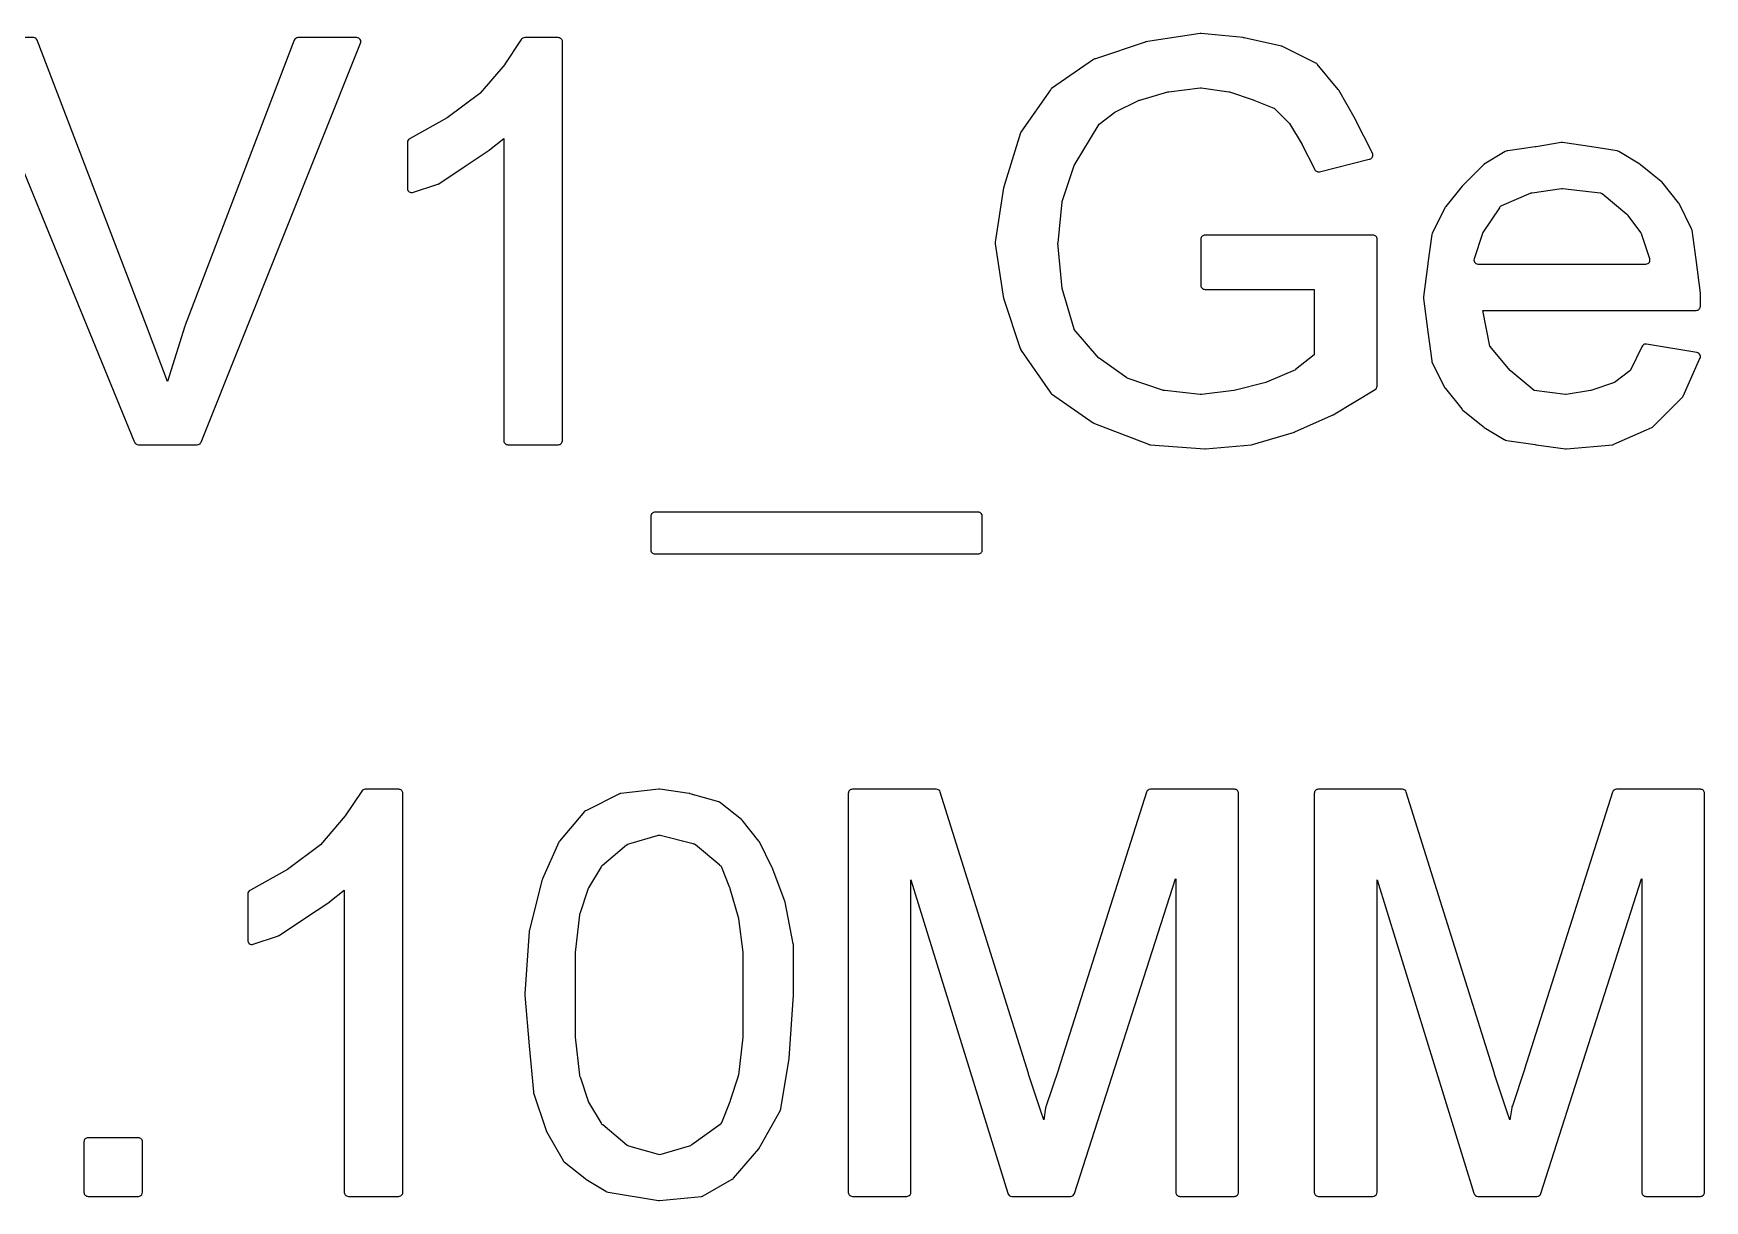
# Model space of a CAD drawing. Extents: x -200 to 200, y -150 to 150.
# Drawn here: x -135.15 to -122.91, y -120.59 to -112.04 of the extents above; entities that cross this region are included whole.
import ezdxf

# ---------------------------------------------------------------- set-up
doc = ezdxf.new("R2010")
doc.units = 0
doc.header["$MEASUREMENT"] = 0
doc.layers.get('0').update_dxf_attribs({"linetype": 'CONTINUOUS'})

msp = doc.modelspace()

# ---------------------------------------------------------------- linework, layer by layer
for points in [[(-135.609992, -112.109998), (-134.413001, -115.027998), (-134.413001, -115.027998), (-134.412009, -115.028997), (-134.412009, -115.028997, 0.135711), (-134.403998, -115.042997), (-134.403998, -115.042997), (-134.402014, -115.043997), (-134.402014, -115.043997, 0.174563), (-134.382987, -115.051), (-134.382987, -115.051), (-133.952002, -115.051), (-133.952002, -115.051), (-133.944007, -115.050001), (-133.944007, -115.050001, 0.236139), (-133.923987, -115.032003), (-133.923987, -115.032003), (-132.754996, -112.109998)], [(-132.754996, -112.109998, 0.528639), (-132.782996, -112.069006), (-132.782996, -112.069006), (-133.213996, -112.069006), (-133.213996, -112.069006, 0.308419), (-133.241995, -112.088003), (-133.241995, -112.088003), (-134.04, -114.174001), (-134.04, -114.174001), (-134.04, -114.175001), (-134.04, -114.175001, 0.062789), (-134.04299, -114.182005), (-134.04299, -114.182005), (-134.169989, -114.588003), (-134.169989, -114.588003), (-134.323996, -114.179998), (-134.323996, -114.179998), (-135.123999, -112.088003), (-135.123999, -112.088003, 0.308419), (-135.151999, -112.069006), (-135.151999, -112.069006), (-135.582007, -112.069006)], [(-131.276999, -112.098997, 0.414214), (-131.307013, -112.069006), (-131.307013, -112.069006), (-131.553, -112.069006), (-131.553, -112.069006, 0.248318), (-131.577994, -112.081998), (-131.577994, -112.081998), (-131.699988, -112.263998), (-131.699988, -112.263998), (-131.699988, -112.264997), (-131.699988, -112.264997), (-131.879996, -112.475996), (-131.879996, -112.475996), (-131.881003, -112.476995), (-131.881003, -112.476995), (-132.120993, -112.657003), (-132.120993, -112.657003), (-132.392996, -112.807996), (-132.392996, -112.807996), (-132.394003, -112.809003), (-132.394003, -112.809003, 0.308355), (-132.413001, -112.837003), (-132.413001, -112.837003), (-132.413001, -113.175001), (-132.413001, -113.175001), (-132.412009, -113.175001), (-132.412009, -113.175001, 0.508594), (-132.373999, -113.202993), (-132.373999, -113.202993), (-132.19599, -113.144003), (-132.19599, -113.144003), (-132.190009, -113.142995), (-132.190009, -113.142995, 0.07427), (-132.181998, -113.138998), (-132.181998, -113.138998), (-131.997, -113.016004), (-131.997, -113.016004), (-131.81301, -112.893003), (-131.81301, -112.893003), (-131.810996, -112.890997), (-131.810996, -112.890997), (-131.706992, -112.807996), (-131.706992, -112.807996), (-131.706, -112.807996), (-131.706, -112.807996), (-131.706, -115.015997), (-131.706, -115.015997, 0.463517), (-131.676001, -115.051), (-131.676001, -115.051), (-131.307013, -115.051), (-131.307013, -115.051, 0.463493), (-131.276999, -115.015997), (-131.276999, -115.015997), (-131.276999, -112.098997)], [(-126.596999, -112.038), (-126.605002, -112.038), (-126.605002, -112.038), (-127.004996, -112.099996), (-127.004996, -112.099996), (-127.004996, -112.100996), (-127.004996, -112.100996), (-127.009001, -112.102003), (-127.009001, -112.102003), (-127.372, -112.222997), (-127.372, -112.222997), (-127.378004, -112.223997), (-127.378004, -112.223997, 0.074186), (-127.386, -112.228002), (-127.386, -112.228002), (-127.692999, -112.441999), (-127.692999, -112.441999), (-127.693999, -112.442999), (-127.693999, -112.442999, 0.094375), (-127.701994, -112.451002), (-127.701994, -112.451002), (-127.914, -112.754003), (-127.914, -112.754003), (-127.914, -112.755003), (-127.914, -112.755003, 0.1158), (-127.921004, -112.766996), (-127.921004, -112.766996), (-128.04299, -113.161993), (-128.04299, -113.161993), (-128.04299, -113.163), (-128.04299, -113.163, 0.059976), (-128.044989, -113.169996), (-128.044989, -113.169996), (-128.107001, -113.566999), (-128.107001, -113.566999), (-128.107001, -113.567999), (-128.107001, -113.567999, 0.09898), (-128.107001, -113.58), (-128.107001, -113.58), (-128.044989, -113.978994), (-128.044989, -113.978994), (-128.043997, -113.980001), (-128.043997, -113.980001, 0.035074), (-128.04299, -113.983999), (-128.04299, -113.983999), (-127.922995, -114.344999), (-127.922995, -114.344999), (-127.921996, -114.345998), (-127.921996, -114.345998, 0.133482), (-127.917006, -114.361005), (-127.917006, -114.361005), (-127.704993, -114.664999), (-127.704993, -114.664999), (-127.703993, -114.665998), (-127.703993, -114.665998, 0.12443), (-127.693999, -114.677), (-127.693999, -114.677), (-127.388998, -114.890005), (-127.388998, -114.890005), (-127.386999, -114.890997), (-127.386999, -114.890997, 0.067457), (-127.379996, -114.895002), (-127.379996, -114.895002), (-126.983, -115.048002), (-126.983, -115.048002), (-126.980009, -115.048994), (-126.980009, -115.048994, 0.07713), (-126.971007, -115.051), (-126.971007, -115.051), (-126.571997, -115.082006), (-126.571997, -115.082006), (-126.567007, -115.082006), (-126.567007, -115.082006), (-126.228003, -115.051), (-126.228003, -115.051), (-126.221998, -115.050001), (-126.221998, -115.050001), (-125.915007, -114.958006), (-125.915007, -114.958006), (-125.915007, -114.956999), (-125.915007, -114.956999), (-125.911993, -114.955999), (-125.911993, -114.955999), (-125.642004, -114.835996), (-125.642004, -114.835996), (-125.639006, -114.835005), (-125.639006, -114.835005, 0.063665), (-125.632002, -114.831999), (-125.632002, -114.831999), (-125.323996, -114.647001), (-125.323996, -114.647001), (-125.321997, -114.646002), (-125.321997, -114.646002, 0.248301), (-125.309004, -114.621), (-125.309004, -114.621), (-125.309004, -113.545004), (-125.309004, -113.545004, 0.414214), (-125.339003, -113.514997), (-125.339003, -113.514997), (-126.569998, -113.514997), (-126.569998, -113.514997, 0.414214), (-126.599997, -113.545004), (-126.599997, -113.545004), (-126.599997, -113.877996), (-126.599997, -113.877996, 0.463441), (-126.569998, -113.913), (-126.569998, -113.913), (-125.769003, -113.913), (-125.769003, -113.913), (-125.769003, -114.391996), (-125.769003, -114.391996), (-125.906004, -114.500997), (-125.906004, -114.500997), (-125.907004, -114.501997), (-125.907004, -114.501997), (-126.120001, -114.593), (-126.120001, -114.593), (-126.122999, -114.594), (-126.122999, -114.594), (-126.357001, -114.652998), (-126.357001, -114.652998), (-126.358, -114.652998), (-126.358, -114.652998), (-126.596007, -114.681997), (-126.596007, -114.681997), (-126.606001, -114.681997), (-126.606001, -114.681997), (-126.864996, -114.653997), (-126.864996, -114.653997), (-126.872999, -114.652998), (-126.872999, -114.652998), (-127.140997, -114.563001), (-127.140997, -114.563001), (-127.142996, -114.561994), (-127.142996, -114.561994), (-127.345991, -114.417005), (-127.345991, -114.417005), (-127.346991, -114.416006), (-127.346991, -114.416006), (-127.526999, -114.205999), (-127.526999, -114.205999), (-127.526999, -114.205), (-127.526999, -114.205), (-127.616003, -113.907003), (-127.616003, -113.907003), (-127.616003, -113.905996), (-127.616003, -113.905996), (-127.646994, -113.573995), (-127.646994, -113.573995), (-127.646002, -113.573003), (-127.646002, -113.573003), (-127.616003, -113.271001), (-127.616003, -113.271001), (-127.616003, -113.270002), (-127.616003, -113.270002), (-127.527998, -113.006002), (-127.527998, -113.006002), (-127.526999, -113.004995), (-127.526999, -113.004995), (-127.345991, -112.703001), (-127.345991, -112.703001), (-127.344, -112.701994), (-127.344, -112.701994), (-127.229002, -112.616003), (-127.229002, -112.616003), (-127.050993, -112.526998), (-127.050993, -112.526998), (-127.047003, -112.525999), (-127.047003, -112.525999), (-126.840994, -112.467001), (-126.840994, -112.467001), (-126.834006, -112.466001), (-126.834006, -112.466001), (-126.604002, -112.437002), (-126.604002, -112.437002), (-126.596999, -112.437002), (-126.596999, -112.437002), (-126.396002, -112.466001), (-126.396002, -112.466001), (-126.388998, -112.467001), (-126.388998, -112.467001), (-126.215994, -112.524999), (-126.215994, -112.524999), (-126.212996, -112.525999), (-126.212996, -112.525999, 0.018558), (-126.211005, -112.526998), (-126.211005, -112.526998), (-126.066, -112.585004), (-126.066, -112.585004), (-126.063002, -112.585996), (-126.063002, -112.585996), (-125.949995, -112.699003), (-125.949995, -112.699003), (-125.857992, -112.852003), (-125.857992, -112.852003), (-125.856993, -112.852995), (-125.856993, -112.852995), (-125.768004, -113.031004), (-125.768004, -113.031004), (-125.766989, -113.031995), (-125.766989, -113.031995, 0.383367), (-125.732008, -113.051), (-125.732008, -113.051), (-125.367003, -112.958997), (-125.367003, -112.958997), (-125.36199, -112.957998), (-125.36199, -112.957998, 0.467807), (-125.342993, -112.915998), (-125.342993, -112.915998), (-125.466002, -112.669996), (-125.466002, -112.669996, 0.018635), (-125.467001, -112.667997), (-125.467001, -112.667997), (-125.589995, -112.453001), (-125.589995, -112.453001, 0.041954), (-125.593008, -112.448995), (-125.593008, -112.448995), (-125.746992, -112.263998), (-125.746992, -112.263998, 0.108325), (-125.756994, -112.255994), (-125.756994, -112.255994), (-126.002997, -112.132993), (-126.002997, -112.132993), (-126.003996, -112.132993), (-126.003996, -112.132993, 0.053621), (-126.01, -112.131002), (-126.01, -112.131002), (-126.282004, -112.070997), (-126.282004, -112.070997), (-126.285002, -112.070005), (-126.285002, -112.070005, 0.042328), (-126.289992, -112.069006), (-126.289992, -112.069006), (-126.596999, -112.038)], [(-123.951002, -112.838003), (-123.960005, -112.838003), (-123.960005, -112.838003), (-124.144003, -112.869001), (-124.144003, -112.869001), (-124.15, -112.87), (-124.15, -112.87), (-124.352003, -112.898), (-124.352003, -112.898), (-124.355002, -112.898), (-124.355002, -112.898, 0.138835), (-124.371, -112.902998), (-124.371, -112.902998), (-124.525, -112.996), (-124.525, -112.996), (-124.525, -112.996999), (-124.525, -112.996999, 0.054089), (-124.530005, -113.000997), (-124.530005, -113.000997), (-124.679999, -113.150999), (-124.679999, -113.150999, 0.059255), (-124.684996, -113.155996), (-124.684996, -113.155996), (-124.805998, -113.306997), (-124.805998, -113.306997), (-124.805998, -113.307996), (-124.805998, -113.307996, 0.084442), (-124.812002, -113.316), (-124.812002, -113.316), (-124.900999, -113.493002), (-124.900999, -113.493002), (-124.900999, -113.494001), (-124.900999, -113.494001, 0.14684), (-124.908003, -113.51), (-124.908003, -113.51), (-124.937994, -113.721998), (-124.937994, -113.721998), (-124.937994, -113.723005), (-124.937994, -113.723005, 0.016369), (-124.937994, -113.724996), (-124.937994, -113.724996), (-124.969, -113.968), (-124.969, -113.968), (-124.969, -113.969), (-124.969, -113.969, 0.082676), (-124.969, -113.978994), (-124.969, -113.978994), (-124.937994, -114.225004), (-124.937994, -114.225004), (-124.908995, -114.437002), (-124.908995, -114.437002), (-124.908003, -114.437994), (-124.908003, -114.437994, 0.111835), (-124.904997, -114.451002), (-124.904997, -114.451002), (-124.812002, -114.635), (-124.812002, -114.635), (-124.811003, -114.635), (-124.811003, -114.635, 0.049242), (-124.807997, -114.639997), (-124.807997, -114.639997), (-124.689001, -114.788999), (-124.689001, -114.788999), (-124.688002, -114.789999), (-124.688002, -114.789999, 0.089492), (-124.681006, -114.798002), (-124.681006, -114.798002), (-124.531996, -114.918005), (-124.531996, -114.918005), (-124.530005, -114.918997), (-124.530005, -114.918997, 0.065719), (-124.524, -114.924001), (-124.524, -114.924001), (-124.376997, -115.011999), (-124.376997, -115.011999), (-124.374998, -115.013006), (-124.374998, -115.013006, 0.146832), (-124.358999, -115.020002), (-124.358999, -115.020002), (-124.15, -115.050001), (-124.15, -115.050001), (-124.142996, -115.051), (-124.142996, -115.051), (-123.928, -115.082006), (-123.928, -115.082006), (-123.920996, -115.082006), (-123.920996, -115.082006), (-123.582998, -115.051), (-123.582998, -115.051), (-123.58, -115.050001), (-123.58, -115.050001, 0.053638), (-123.573996, -115.048002), (-123.573996, -115.048002), (-123.296995, -114.925001), (-123.296995, -114.925001, 0.092021), (-123.288, -114.918997), (-123.288, -114.918997), (-123.072996, -114.704), (-123.072996, -114.704, 0.092068), (-123.067, -114.694998), (-123.067, -114.694998), (-122.946997, -114.424993), (-122.946997, -114.424993), (-122.946005, -114.424001), (-122.946005, -114.424001, 0.556093), (-122.966002, -114.375997), (-122.966002, -114.375997), (-123.334997, -114.314001), (-123.334997, -114.314001), (-123.340002, -114.314001), (-123.340002, -114.314001, 0.320072), (-123.369002, -114.334005), (-123.369002, -114.334005), (-123.369002, -114.334997), (-123.369002, -114.334997), (-123.456, -114.509), (-123.456, -114.509), (-123.456999, -114.51), (-123.456999, -114.51), (-123.568998, -114.594), (-123.568998, -114.594), (-123.570997, -114.595007), (-123.570997, -114.595007), (-123.743994, -114.652998), (-123.743994, -114.652998), (-123.745001, -114.652998), (-123.745001, -114.652998), (-123.922995, -114.681997), (-123.922995, -114.681997), (-123.928, -114.681997), (-123.928, -114.681997), (-124.158003, -114.653997), (-124.158003, -114.653997), (-124.159002, -114.652998), (-124.159002, -114.652998), (-124.333998, -114.508001), (-124.333998, -114.508001), (-124.333998, -114.506994), (-124.333998, -114.506994), (-124.482001, -114.33), (-124.482001, -114.33), (-124.482001, -114.329), (-124.482001, -114.329), (-124.533995, -114.067007), (-124.533995, -114.067007), (-122.970999, -114.067007), (-122.970999, -114.067007, 0.414214), (-122.941, -114.037), (-122.941, -114.037), (-122.941, -113.943998), (-122.941, -113.943998, 0.033206), (-122.941, -113.94), (-122.941, -113.94), (-122.970999, -113.693998), (-122.970999, -113.693998), (-123.001997, -113.479002), (-123.001997, -113.479002, 0.079238), (-123.005003, -113.470007), (-123.005003, -113.470007), (-123.097006, -113.285001), (-123.097006, -113.285001, 0.060487), (-123.100996, -113.278997), (-123.100996, -113.278997), (-123.223997, -113.126005), (-123.223997, -113.126005, 0.047527), (-123.227995, -113.121999), (-123.227995, -113.121999), (-123.378996, -113.000997), (-123.378996, -113.000997), (-123.379995, -112.999998), (-123.379995, -112.999998, 0.052696), (-123.385, -112.996), (-123.385, -112.996), (-123.539, -112.902998), (-123.539, -112.902998, 0.096942), (-123.550001, -112.899), (-123.550001, -112.899), (-123.735006, -112.869001), (-123.735006, -112.869001), (-123.735998, -112.869001), (-123.735998, -112.869001), (-123.951002, -112.838003)], [(-123.952002, -113.176), (-123.958998, -113.176), (-123.958998, -113.176), (-124.174002, -113.206998), (-124.174002, -113.206998, 0.060588), (-124.181006, -113.209005), (-124.181006, -113.209005), (-124.181997, -113.209005), (-124.181997, -113.209005), (-124.398001, -113.301), (-124.398001, -113.301, 0.166241), (-124.413, -113.314001), (-124.413, -113.314001), (-124.413, -113.315), (-124.413, -113.315), (-124.533995, -113.496999), (-124.533995, -113.496999, 0.108478), (-124.539, -113.509), (-124.539, -113.509), (-124.539, -113.51), (-124.539, -113.51), (-124.595999, -113.682005), (-124.595999, -113.682005), (-124.595999, -113.682996), (-124.595999, -113.682996, 0.577232), (-124.569998, -113.728002), (-124.569998, -113.728002), (-123.340002, -113.728002), (-123.340002, -113.728002, 0.577232), (-123.314001, -113.682996), (-123.314001, -113.682996), (-123.314001, -113.682005), (-123.314001, -113.682005), (-123.372999, -113.504995), (-123.372999, -113.504995, 0.076467), (-123.377005, -113.496999), (-123.377005, -113.496999), (-123.377005, -113.496), (-123.377005, -113.496), (-123.469, -113.372999), (-123.469, -113.372999, 0.101351), (-123.478003, -113.365003), (-123.478003, -113.365003), (-123.479002, -113.363996), (-123.479002, -113.363996), (-123.659002, -113.214002), (-123.659002, -113.214002, 0.113912), (-123.671003, -113.208006), (-123.671003, -113.208006), (-123.674994, -113.206998), (-123.674994, -113.206998), (-123.952002, -113.176)], [(-128.200995, -115.575002, 0.414214), (-128.231009, -115.544996), (-128.231009, -115.544996), (-130.599005, -115.544996), (-130.599005, -115.544996, 0.414214), (-130.629004, -115.575002), (-130.629004, -115.575002), (-130.629004, -115.816), (-130.629004, -115.816, 0.463441), (-130.599005, -115.851003), (-130.599005, -115.851003), (-128.231009, -115.851003), (-128.231009, -115.851003, 0.414214), (-128.200995, -115.820997), (-128.200995, -115.820997), (-128.200995, -115.575002)], [(-132.446005, -117.605001, 0.414214), (-132.476004, -117.574995), (-132.476004, -117.574995), (-132.722006, -117.574995), (-132.722006, -117.574995, 0.248262), (-132.747, -117.587995), (-132.747, -117.587995), (-132.868003, -117.770002), (-132.868003, -117.770002), (-133.049002, -117.982), (-133.049002, -117.982), (-133.049994, -117.983), (-133.049994, -117.983), (-133.29, -118.163), (-133.29, -118.163), (-133.562003, -118.314001), (-133.562003, -118.314001), (-133.562995, -118.314993), (-133.562995, -118.314993, 0.30838), (-133.581992, -118.343), (-133.581992, -118.343), (-133.581992, -118.678999), (-133.581992, -118.678999, 0.550627), (-133.541999, -118.709997), (-133.541999, -118.709997), (-133.364005, -118.65), (-133.364005, -118.65), (-133.359, -118.649), (-133.359, -118.649, 0.074203), (-133.351004, -118.644995), (-133.351004, -118.644995), (-133.166007, -118.522001), (-133.166007, -118.522001), (-132.982001, -118.399), (-132.982001, -118.399), (-132.980002, -118.397001), (-132.980002, -118.397001), (-132.875998, -118.314001), (-132.875998, -118.314001), (-132.874991, -118.314001), (-132.874991, -118.314001), (-132.874991, -120.522001), (-132.874991, -120.522001, 0.463441), (-132.844992, -120.557005), (-132.844992, -120.557005), (-132.476004, -120.557005), (-132.476004, -120.557005, 0.463441), (-132.446005, -120.522001), (-132.446005, -120.522001), (-132.446005, -117.605001)], [(-130.564002, -117.574995), (-130.57099, -117.574995), (-130.57099, -117.574995), (-130.847998, -117.606001), (-130.847998, -117.606001), (-130.853003, -117.607), (-130.853003, -117.607, 0.044957), (-130.858008, -117.608999), (-130.858008, -117.608999), (-131.099997, -117.730001), (-131.099997, -117.730001, 0.139465), (-131.114005, -117.738996), (-131.114005, -117.738996), (-131.299002, -117.954), (-131.299002, -117.954), (-131.299002, -117.955), (-131.299002, -117.955, 0.06821), (-131.303, -117.962004), (-131.303, -117.962004), (-131.422995, -118.232), (-131.422995, -118.232), (-131.422995, -118.233), (-131.422995, -118.233, 0.102079), (-131.428, -118.244001), (-131.428, -118.244001), (-131.519003, -118.607), (-131.519003, -118.607), (-131.519003, -118.608), (-131.519003, -118.608, 0.0848), (-131.521002, -118.617994), (-131.521002, -118.617994), (-131.551993, -119.074003), (-131.551993, -119.074003), (-131.551993, -119.075003), (-131.551993, -119.075003, 0.074455), (-131.551993, -119.083998), (-131.551993, -119.083998), (-131.521002, -119.453993), (-131.521002, -119.453993), (-131.490012, -119.790998), (-131.490012, -119.790998), (-131.488989, -119.791998), (-131.488989, -119.791998, 0.052041), (-131.487998, -119.797995), (-131.487998, -119.797995), (-131.399008, -120.066999), (-131.399008, -120.066999), (-131.397986, -120.067999), (-131.397986, -120.067999, 0.114668), (-131.394003, -120.080999), (-131.394003, -120.080999), (-131.272009, -120.295004), (-131.272009, -120.295004), (-131.271002, -120.296003), (-131.271002, -120.296003, 0.08956), (-131.263999, -120.304007), (-131.263999, -120.304007), (-131.112998, -120.425001), (-131.112998, -120.425001), (-131.110999, -120.426001), (-131.110999, -120.426001, 0.053646), (-131.106009, -120.429998), (-131.106009, -120.429998), (-130.959998, -120.517996), (-130.959998, -120.517996), (-130.957999, -120.518995), (-130.957999, -120.518995, 0.138538), (-130.942999, -120.525999), (-130.942999, -120.525999), (-130.573004, -120.587996), (-130.573004, -120.587996), (-130.565009, -120.587996), (-130.565009, -120.587996), (-130.257987, -120.557005), (-130.257987, -120.557005), (-130.252997, -120.555998), (-130.252997, -120.555998, 0.063628), (-130.245993, -120.553), (-130.245993, -120.553), (-130.034003, -120.431997), (-130.034003, -120.431997), (-130.032004, -120.430998), (-130.032004, -120.430998, 0.094461), (-130.023001, -120.424002), (-130.023001, -120.424002), (-129.838004, -120.208998), (-129.838004, -120.208998), (-129.838004, -120.208006), (-129.838004, -120.208006, 0.041905), (-129.834998, -120.204), (-129.834998, -120.204), (-129.683005, -119.930998), (-129.683005, -119.930998), (-129.681998, -119.929998), (-129.681998, -119.929998, 0.115303), (-129.676993, -119.916998), (-129.676993, -119.916998), (-129.615988, -119.548002), (-129.615988, -119.548002), (-129.615988, -119.547003), (-129.615988, -119.547003, 0.016626), (-129.615988, -119.544996), (-129.615988, -119.544996), (-129.584998, -119.083006), (-129.584998, -119.083006, 0.016708), (-129.584998, -119.080999), (-129.584998, -119.080999), (-129.584998, -118.712004), (-129.584998, -118.712004, 0.05117), (-129.585989, -118.705999), (-129.585989, -118.705999), (-129.646002, -118.401998), (-129.646002, -118.401998), (-129.646002, -118.400999), (-129.646002, -118.400999, 0.060508), (-129.648001, -118.394003), (-129.648001, -118.394003), (-129.741003, -118.148001), (-129.741003, -118.148001, 0.018586), (-129.741995, -118.146002), (-129.741995, -118.146002), (-129.833991, -117.960997), (-129.833991, -117.960997, 0.060551), (-129.838004, -117.955), (-129.838004, -117.955), (-129.961005, -117.801), (-129.961005, -117.801, 0.047387), (-129.964987, -117.797003), (-129.964987, -117.797003), (-130.116003, -117.676), (-130.116003, -117.676), (-130.116995, -117.675001), (-130.116995, -117.675001, 0.123895), (-130.129996, -117.668005), (-130.129996, -117.668005), (-130.340994, -117.608), (-130.340994, -117.608), (-130.344, -117.607), (-130.344, -117.607, 0.042039), (-130.34899, -117.606001), (-130.34899, -117.606001), (-130.564002, -117.574995)], [(-126.323996, -117.605001, 0.414214), (-126.353995, -117.574995), (-126.353995, -117.574995), (-126.968993, -117.574995), (-126.968993, -117.574995, 0.328571), (-126.997992, -117.595999), (-126.997992, -117.595999), (-127.644003, -119.625998), (-127.644003, -119.625998), (-127.644003, -119.626997), (-127.644003, -119.626997), (-127.734007, -119.894995), (-127.734007, -119.894995), (-127.734007, -119.896002), (-127.734007, -119.896002, 0.105118), (-127.737997, -119.907995), (-127.737997, -119.907995), (-127.749991, -119.995993), (-127.749991, -119.995993), (-127.772002, -119.933004), (-127.772002, -119.933004), (-127.862006, -119.662001), (-127.862006, -119.662001), (-127.862006, -119.661001), (-127.862006, -119.661001, 0.03394), (-127.863005, -119.657003), (-127.863005, -119.657003), (-128.508994, -117.595999), (-128.508994, -117.595999, 0.328592), (-128.538, -117.574995), (-128.538, -117.574995), (-129.152991, -117.574995), (-129.152991, -117.574995, 0.414214), (-129.18299, -117.605001), (-129.18299, -117.605001), (-129.18299, -120.522001), (-129.18299, -120.522001, 0.463441), (-129.152991, -120.557005), (-129.152991, -120.557005), (-128.754004, -120.557005), (-128.754004, -120.557005), (-128.746008, -120.555998), (-128.746008, -120.555998, 0.337439), (-128.72399, -120.526999), (-128.72399, -120.526999), (-128.72399, -118.238005), (-128.72399, -118.238005), (-128.01499, -120.534002), (-128.01499, -120.534002), (-128.013998, -120.535002), (-128.013998, -120.535002, 0.337371), (-127.984999, -120.557005), (-127.984999, -120.557005), (-127.553999, -120.557005), (-127.553999, -120.557005, 0.328571), (-127.525, -120.536001), (-127.525, -120.536001), (-126.784994, -118.231001), (-126.784994, -118.231001), (-126.783995, -118.231001), (-126.783995, -118.231001), (-126.783995, -120.526999), (-126.783995, -120.526999, 0.414214), (-126.754004, -120.557005), (-126.754004, -120.557005), (-126.353995, -120.557005), (-126.353995, -120.557005, 0.414214), (-126.323996, -120.526999), (-126.323996, -120.526999), (-126.323996, -117.605001)], [(-122.910002, -117.605001, 0.414214), (-122.939993, -117.574995), (-122.939993, -117.574995), (-123.554999, -117.574995), (-123.554999, -117.574995, 0.328592), (-123.584006, -117.595999), (-123.584006, -117.595999), (-124.229994, -119.625998), (-124.229994, -119.625998), (-124.229002, -119.626997), (-124.229002, -119.626997), (-124.317999, -119.893995), (-124.317999, -119.893995), (-124.317999, -119.894995), (-124.317999, -119.894995, 0.116678), (-124.323004, -119.907995), (-124.323004, -119.907995), (-124.335997, -119.995993), (-124.335997, -119.995993), (-124.358, -119.933004), (-124.358, -119.933004), (-124.448004, -119.662001), (-124.448004, -119.662001), (-124.448004, -119.661001), (-124.448004, -119.661001, 0.033948), (-124.449003, -119.657003), (-124.449003, -119.657003), (-125.094992, -117.595999), (-125.094992, -117.595999, 0.328571), (-125.123991, -117.574995), (-125.123991, -117.574995), (-125.738997, -117.574995), (-125.738997, -117.574995, 0.414214), (-125.769003, -117.605001), (-125.769003, -117.605001), (-125.769003, -120.522001), (-125.769003, -120.522001, 0.463429), (-125.738997, -120.557005), (-125.738997, -120.557005), (-125.339003, -120.557005), (-125.339003, -120.557005), (-125.331, -120.555998), (-125.331, -120.555998, 0.337371), (-125.309004, -120.526999), (-125.309004, -120.526999), (-125.309004, -118.238005), (-125.309004, -118.238005), (-124.600004, -120.534002), (-124.600004, -120.534002), (-124.599005, -120.535002), (-124.599005, -120.535002, 0.33739), (-124.569998, -120.557005), (-124.569998, -120.557005), (-124.138998, -120.557005), (-124.138998, -120.557005), (-124.130003, -120.555998), (-124.130003, -120.555998, 0.247106), (-124.109999, -120.536001), (-124.109999, -120.536001), (-123.371, -118.231001), (-123.371, -118.231001), (-123.370001, -118.231001), (-123.370001, -118.231001), (-123.370001, -120.526999), (-123.370001, -120.526999, 0.414214), (-123.340002, -120.557005), (-123.340002, -120.557005), (-122.939993, -120.557005), (-122.939993, -120.557005, 0.414214), (-122.910002, -120.526999), (-122.910002, -120.526999), (-122.910002, -117.605001)], [(-130.560996, -117.913999, 0.119046), (-130.575003, -117.913999), (-130.575003, -117.913999), (-130.575995, -117.913999), (-130.575995, -117.913999), (-130.792014, -117.976004), (-130.792014, -117.976004, 0.135628), (-130.806006, -117.983999), (-130.806006, -117.983999), (-130.806998, -117.985006), (-130.806998, -117.985006), (-130.987006, -118.136), (-130.987006, -118.136, 0.077886), (-130.992987, -118.143003), (-130.992987, -118.143003), (-130.99401, -118.143003), (-130.99401, -118.143003), (-131.087012, -118.295996), (-131.087012, -118.295996, 0.096931), (-131.090994, -118.307005), (-131.090994, -118.307005), (-131.090994, -118.307997), (-131.090994, -118.307997), (-131.149985, -118.487997), (-131.149985, -118.487997, 0.052082), (-131.151007, -118.493994), (-131.151007, -118.493994), (-131.151999, -118.493994), (-131.151999, -118.493994), (-131.183005, -118.771002), (-131.183005, -118.771002, 0.024941), (-131.183005, -118.774), (-131.183005, -118.774), (-131.183005, -119.076002), (-131.183005, -119.076002, 0.041432), (-131.183005, -119.080999), (-131.183005, -119.080999), (-131.183005, -119.388998), (-131.183005, -119.388998, 0.024941), (-131.183005, -119.391996), (-131.183005, -119.391996), (-131.151999, -119.668997), (-131.151999, -119.668997, 0.095082), (-131.148993, -119.680006), (-131.148993, -119.680006), (-131.148001, -119.680998), (-131.148001, -119.680998), (-131.088995, -119.859999), (-131.088995, -119.859999, 0.057397), (-131.086005, -119.865995), (-131.086005, -119.865995), (-131.087012, -119.866995), (-131.087012, -119.866995), (-130.99401, -120.020002), (-130.99401, -120.020002, 0.117465), (-130.984, -120.030004), (-130.984, -120.030004), (-130.982001, -120.030996), (-130.982001, -120.030996), (-130.803, -120.181005), (-130.803, -120.181005, 0.08709), (-130.793997, -120.186003), (-130.793997, -120.186003), (-130.792014, -120.187002), (-130.792014, -120.187002), (-130.575995, -120.249006), (-130.575995, -120.249006, 0.162239), (-130.556998, -120.247999), (-130.556998, -120.247999), (-130.552985, -120.247), (-130.552985, -120.247), (-130.345007, -120.187002), (-130.345007, -120.187002, 0.135798), (-130.331, -120.178999), (-130.331, -120.178999), (-130.329993, -120.177999), (-130.329993, -120.177999), (-130.120993, -120.027998), (-130.120993, -120.027998, 0.142807), (-130.110999, -120.015005), (-130.110999, -120.015005), (-130.109992, -120.015005), (-130.109992, -120.015005), (-130.04801, -119.861998), (-130.04801, -119.861998, 0.077128), (-130.045996, -119.852995), (-130.045996, -119.852995), (-130.045004, -119.851995), (-130.045004, -119.851995), (-129.987006, -119.675001), (-129.987006, -119.675001, 0.052115), (-129.985999, -119.668997), (-129.985999, -119.668997), (-129.985007, -119.668997), (-129.985007, -119.668997), (-129.954001, -119.391996), (-129.954001, -119.391996, 0.074455), (-129.954001, -119.383001), (-129.954001, -119.383001), (-129.954001, -118.774), (-129.954001, -118.774, 0.041494), (-129.954001, -118.768995), (-129.954001, -118.768995), (-129.954001, -118.767996), (-129.954001, -118.767996), (-129.985007, -118.524), (-129.985007, -118.524, 0.068235), (-129.987006, -118.515997), (-129.987006, -118.515997), (-129.987006, -118.514997), (-129.987006, -118.514997), (-130.046988, -118.303999), (-130.046988, -118.303999, 0.063632), (-130.050009, -118.297003), (-130.050009, -118.297003), (-130.050009, -118.295996), (-130.050009, -118.295996), (-130.109992, -118.148001), (-130.109992, -118.148001, 0.170042), (-130.123007, -118.133001), (-130.123007, -118.133001), (-130.123999, -118.132002), (-130.123999, -118.132002), (-130.303, -117.982), (-130.303, -117.982, 0.113949), (-130.315009, -117.976004), (-130.315009, -117.976004), (-130.319006, -117.974996), (-130.319006, -117.974996), (-130.560996, -117.913999)], [(-134.353003, -120.158003, 0.414214), (-134.382987, -120.127996), (-134.382987, -120.127996), (-134.752005, -120.127996), (-134.752005, -120.127996, 0.414214), (-134.782004, -120.158003), (-134.782004, -120.158003), (-134.782004, -120.526999), (-134.782004, -120.526999, 0.414214), (-134.752005, -120.557005), (-134.752005, -120.557005), (-134.382987, -120.557005), (-134.382987, -120.557005), (-134.375006, -120.555998), (-134.375006, -120.555998, 0.337576), (-134.353003, -120.526999), (-134.353003, -120.526999), (-134.353003, -120.158003)]]:
    msp.add_lwpolyline(points, format="xyb")

doc.saveas('drawing.dxf')
